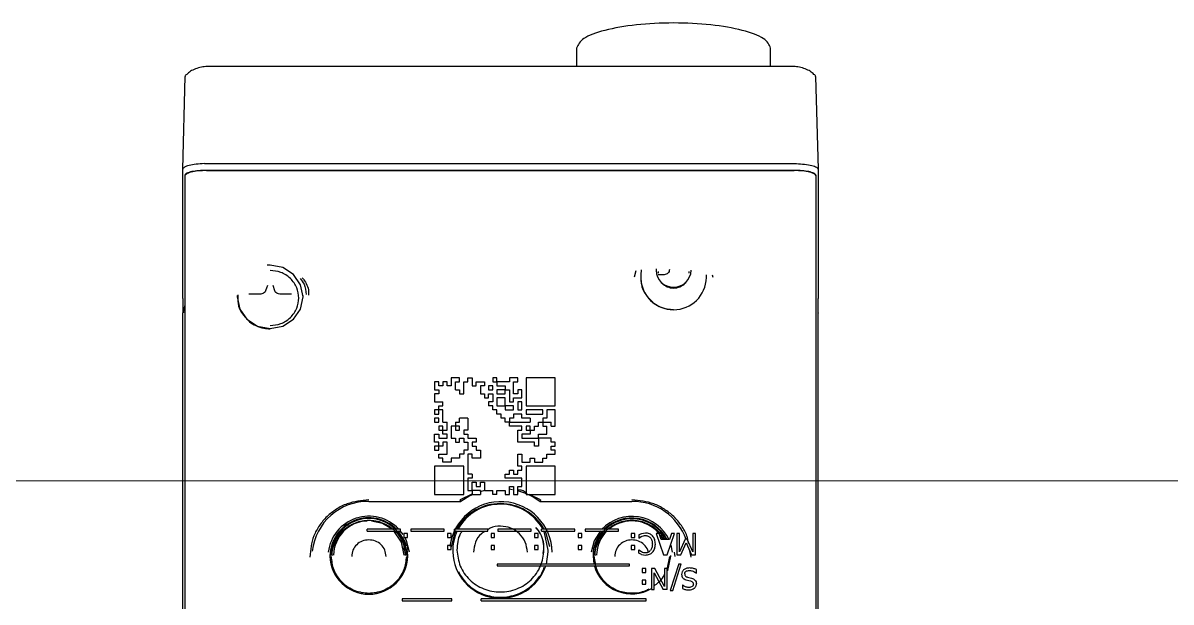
# Model space of a CAD drawing. Extents: x 500 to 100500, y -14500 to 21140.
# Drawn here: x 8554.7 to 8607.1, y -6107.9 to -6081.5 of the extents above; entities that cross this region are included whole.
import ezdxf

# ---------------------------------------------------------------- set-up
doc = ezdxf.new("R2010")
doc.units = 0
doc.linetypes.add('SLD-Solid', pattern=[0])
doc.layers.get('0').update_dxf_attribs({"linetype": 'CONTINUOUS'})
doc.layers.add('D', color=7, linetype='CONTINUOUS')
doc.layers.add('MODEL', color=7, linetype='SLD-Solid', lineweight=15)

# ---------------------------------------------------------------- blocks, each defined once
blk = doc.blocks.new('KASDADS')
at = {"layer": 'MODEL', "color": 4}
blk.add_line((-51206.165, -66054.787, 21.357), (-51364.165, -66054.787, 21.357), dxfattribs=at)
blk = doc.blocks.new('KJG24hsdg')
at = {"color": 1, "linetype": 'Continuous', "lineweight": 25}
for p, q in [((-18046.944, -19326.846), (-18046.944, -19327.682)), ((-18038.094, -19327.682), (-18038.094, -19326.846)), ((-18037.042, -19327.682), (-18063.797, -19327.682)), ((-18064.912, -19332.373), (-18064.796, -19328.145)), ((-18036.043, -19328.145), (-18035.927, -19332.373)), ((-18064.912, -19332.373), (-18064.912, -19332.371)), ((-18064.912, -19338.27), (-18064.912, -19332.373)), ((-18063.92, -19332.114), (-18063.912, -19332.114)), ((-18036.919, -19332.428), (-18063.92, -19332.428)), ((-18063.912, -19332.114), (-18036.927, -19332.114)), ((-18063.819, -19332.43), (-18037.019, -19332.43)), ((-18036.927, -19332.114), (-18036.919, -19332.114)), ((-18035.927, -19332.371), (-18035.927, -19332.373)), ((-18035.927, -19332.373), (-18035.927, -19338.27)), ((-18064.819, -19332.661), (-18064.819, -19332.689)), ((-18064.819, -19332.689), (-18064.819, -19366.062)), ((-18036.019, -19332.689), (-18036.019, -19332.661)), ((-18036.019, -19366.062), (-18036.019, -19332.689)), ((-18044.307, -19337.283), (-18044.219, -19336.982)), ((-18044.002, -19336.963), (-18044.019, -19337.181)), ((-18044.019, -19337.181), (-18044.019, -19337.31)), ((-18043.319, -19336.915), (-18043.319, -19336.974)), ((-18043.225, -19337.029), (-18043.225, -19337.103)), ((-18042.953, -19337.181), (-18043.22, -19337.185)), ((-18041.814, -19337.103), (-18041.814, -19337.029)), ((-18041.019, -19337.31), (-18041.019, -19337.181)), ((-18040.755, -19337.186), (-18040.73, -19337.29)), ((-18061.121, -19337.898), (-18061.033, -19337.652)), ((-18060.806, -19337.652), (-18060.718, -19337.898)), ((-18062.419, -19338.13), (-18062.419, -19338.19)), ((-18061.353, -19338.06), (-18061.896, -19338.069)), ((-18059.943, -19338.069), (-18060.486, -19338.06)), ((-18059.419, -19338.19), (-18059.419, -19338.13)), ((-18064.82, -19338.589), (-18064.912, -19338.912)), ((-18064.911, -19338.916), (-18064.919, -19338.937)), ((-18064.919, -19338.937), (-18064.919, -19366.373)), ((-18064.912, -19338.912), (-18064.912, -19338.916)), ((-18035.927, -19338.916), (-18035.927, -19338.912)), ((-18035.927, -19338.916), (-18035.919, -19338.937)), ((-18035.919, -19366.372), (-18035.919, -19338.937)), ((-18052.282, -19341.883), (-18052.661, -19341.883)), ((-18052.661, -19341.883), (-18052.661, -19342.249)), ((-18052.282, -19342.066), (-18052.282, -19341.883)), ((-18051.902, -19341.883), (-18051.713, -19341.883)), ((-18051.902, -19342.066), (-18051.902, -19341.883)), ((-18051.713, -19341.883), (-18051.713, -19342.249)), ((-18050.575, -19341.883), (-18050.764, -19341.883)), ((-18050.764, -19341.883), (-18050.764, -19342.066)), ((-18050.575, -19342.066), (-18050.575, -19341.883)), ((-18049.626, -19341.883), (-18050.006, -19341.883)), ((-18050.006, -19341.883), (-18050.006, -19342.066)), ((-18049.626, -19342.066), (-18049.626, -19341.883)), ((-18047.919, -19341.883), (-18049.247, -19341.883)), ((-18049.247, -19341.883), (-18049.247, -19343.165)), ((-18047.919, -19343.165), (-18047.919, -19341.883)), ((-18053.23, -19342.066), (-18053.419, -19342.066)), ((-18053.419, -19342.066), (-18053.419, -19342.432)), ((-18053.419, -19342.432), (-18053.23, -19342.432)), ((-18053.23, -19342.249), (-18053.23, -19342.066)), ((-18053.04, -19342.249), (-18053.23, -19342.249)), ((-18053.23, -19342.432), (-18053.23, -19342.616)), ((-18052.85, -19342.066), (-18053.04, -19342.066)), ((-18053.04, -19342.066), (-18053.04, -19342.249)), ((-18052.85, -19342.249), (-18052.85, -19342.066)), ((-18052.661, -19342.249), (-18052.85, -19342.249)), ((-18052.471, -19342.432), (-18052.471, -19342.066)), ((-18052.471, -19342.066), (-18052.282, -19342.066)), ((-18052.471, -19342.432), (-18052.282, -19342.432)), ((-18052.282, -19342.432), (-18052.282, -19342.616)), ((-18052.092, -19342.066), (-18051.902, -19342.066)), ((-18052.092, -19342.616), (-18052.092, -19342.066)), ((-18051.713, -19342.249), (-18051.523, -19342.249)), ((-18051.523, -19342.066), (-18051.144, -19342.066)), ((-18051.523, -19342.249), (-18051.523, -19342.066)), ((-18051.333, -19342.249), (-18051.333, -19342.616)), ((-18051.144, -19342.249), (-18051.333, -19342.249)), ((-18051.144, -19342.066), (-18051.144, -19342.249)), ((-18050.764, -19342.249), (-18050.954, -19342.249)), ((-18050.954, -19342.249), (-18050.954, -19342.432)), ((-18050.954, -19342.432), (-18050.764, -19342.432)), ((-18050.764, -19342.066), (-18050.575, -19342.066)), ((-18050.764, -19342.432), (-18050.764, -19342.249)), ((-18050.006, -19342.066), (-18050.575, -19342.066)), ((-18050.575, -19342.066), (-18050.575, -19342.249)), ((-18050.575, -19342.249), (-18050.195, -19342.249)), ((-18050.195, -19342.432), (-18050.575, -19342.432)), ((-18050.575, -19342.432), (-18050.575, -19342.616)), ((-18050.195, -19342.249), (-18050.195, -19342.432)), ((-18050.195, -19342.432), (-18050.006, -19342.432)), ((-18050.195, -19342.616), (-18050.195, -19342.432)), ((-18050.006, -19342.432), (-18050.006, -19342.982)), ((-18049.816, -19342.616), (-18049.816, -19342.066)), ((-18049.816, -19342.066), (-18049.626, -19342.066)), ((-18049.437, -19342.432), (-18049.626, -19342.432)), ((-18049.626, -19342.432), (-18049.626, -19342.616)), ((-18049.437, -19342.799), (-18049.437, -19342.432)), ((-18053.23, -19342.616), (-18053.419, -19342.616)), ((-18053.419, -19342.616), (-18053.419, -19342.982)), ((-18053.419, -19342.982), (-18053.04, -19342.982)), ((-18053.04, -19343.165), (-18053.04, -19342.982)), ((-18052.282, -19342.616), (-18052.092, -19342.616)), ((-18051.333, -19342.616), (-18051.144, -19342.616)), ((-18051.144, -19342.616), (-18051.144, -19342.799)), ((-18051.144, -19342.799), (-18050.954, -19342.799)), ((-18050.954, -19342.616), (-18050.764, -19342.616)), ((-18050.954, -19342.799), (-18050.954, -19342.616)), ((-18050.954, -19342.982), (-18050.954, -19343.165)), ((-18050.764, -19342.982), (-18050.954, -19342.982)), ((-18050.764, -19342.616), (-18050.764, -19342.982)), ((-18050.575, -19342.616), (-18050.195, -19342.616)), ((-18050.575, -19342.799), (-18050.575, -19343.165)), ((-18050.195, -19342.799), (-18050.575, -19342.799)), ((-18050.195, -19343.165), (-18050.195, -19342.799)), ((-18050.006, -19342.982), (-18049.816, -19342.982)), ((-18049.626, -19342.616), (-18049.816, -19342.616)), ((-18049.816, -19342.982), (-18049.816, -19342.799)), ((-18049.816, -19342.799), (-18049.437, -19342.799)), ((-18049.437, -19342.982), (-18049.626, -19342.982)), ((-18049.626, -19342.982), (-18049.626, -19343.348)), ((-18049.437, -19343.348), (-18049.437, -19342.982)), ((-18053.23, -19343.348), (-18053.419, -19343.348)), ((-18053.419, -19343.348), (-18053.419, -19343.532)), ((-18053.419, -19343.532), (-18053.23, -19343.532)), ((-18053.23, -19343.165), (-18053.04, -19343.165)), ((-18053.23, -19343.348), (-18053.23, -19343.165)), ((-18053.04, -19343.348), (-18053.23, -19343.348)), ((-18053.23, -19343.532), (-18053.23, -19343.348)), ((-18053.04, -19343.898), (-18053.04, -19343.348)), ((-18050.764, -19343.165), (-18050.954, -19343.165)), ((-18050.764, -19343.348), (-18050.764, -19343.165)), ((-18050.575, -19343.348), (-18050.764, -19343.348)), ((-18050.575, -19343.165), (-18050.195, -19343.165)), ((-18050.575, -19343.532), (-18050.575, -19343.348)), ((-18050.385, -19343.532), (-18050.575, -19343.532)), ((-18050.385, -19343.715), (-18050.385, -19343.532)), ((-18049.816, -19343.165), (-18050.195, -19343.165)), ((-18050.195, -19343.165), (-18050.195, -19343.348)), ((-18050.195, -19343.348), (-18049.816, -19343.348)), ((-18049.816, -19343.348), (-18049.816, -19343.165)), ((-18049.437, -19343.532), (-18049.816, -19343.532)), ((-18049.816, -19343.532), (-18049.816, -19343.715)), ((-18049.626, -19343.348), (-18049.437, -19343.348)), ((-18049.437, -19343.715), (-18049.437, -19343.532)), ((-18049.247, -19343.165), (-18047.919, -19343.165)), ((-18048.488, -19343.348), (-18049.247, -19343.348)), ((-18049.247, -19343.348), (-18049.247, -19343.532)), ((-18049.247, -19343.532), (-18048.488, -19343.532)), ((-18048.488, -19343.532), (-18048.488, -19343.348)), ((-18047.919, -19343.348), (-18048.299, -19343.348)), ((-18048.299, -19343.348), (-18048.299, -19343.715)), ((-18047.919, -19344.081), (-18047.919, -19343.348)), ((-18053.23, -19343.715), (-18053.419, -19343.715)), ((-18053.419, -19343.715), (-18053.419, -19343.898)), ((-18053.419, -19343.898), (-18053.23, -19343.898)), ((-18053.23, -19343.898), (-18053.23, -19343.715)), ((-18053.04, -19344.081), (-18053.23, -19344.081)), ((-18053.23, -19344.081), (-18053.23, -19344.264)), ((-18053.04, -19343.898), (-18052.85, -19343.898)), ((-18053.04, -19344.264), (-18053.04, -19344.081)), ((-18052.85, -19344.264), (-18052.85, -19343.898)), ((-18052.661, -19344.081), (-18052.661, -19344.631)), ((-18052.471, -19344.081), (-18052.661, -19344.081)), ((-18052.471, -19343.898), (-18052.471, -19344.081)), ((-18052.471, -19343.898), (-18052.282, -19343.898)), ((-18052.282, -19344.081), (-18052.471, -19344.081)), ((-18052.471, -19344.081), (-18052.471, -19344.264)), ((-18052.282, -19343.898), (-18052.282, -19343.715)), ((-18051.902, -19343.715), (-18052.282, -19343.715)), ((-18052.282, -19344.264), (-18052.282, -19344.081)), ((-18051.902, -19343.715), (-18051.902, -19344.264)), ((-18050.195, -19343.715), (-18050.385, -19343.715)), ((-18050.195, -19343.898), (-18050.195, -19343.715)), ((-18050.006, -19343.898), (-18050.195, -19343.898)), ((-18049.816, -19343.715), (-18050.006, -19343.715)), ((-18050.006, -19343.715), (-18050.006, -19343.898)), ((-18050.006, -19344.081), (-18050.006, -19343.898)), ((-18050.006, -19343.898), (-18049.057, -19343.898)), ((-18049.437, -19344.081), (-18050.006, -19344.081)), ((-18049.057, -19343.715), (-18049.437, -19343.715)), ((-18049.437, -19344.264), (-18049.437, -19344.081)), ((-18049.057, -19344.081), (-18049.247, -19344.081)), ((-18049.247, -19344.081), (-18049.247, -19344.264)), ((-18049.057, -19343.715), (-18049.057, -19343.898)), ((-18049.057, -19344.264), (-18049.057, -19344.081)), ((-18048.868, -19344.081), (-18048.678, -19344.081)), ((-18048.868, -19344.264), (-18048.868, -19344.081)), ((-18048.678, -19343.898), (-18048.488, -19343.898)), ((-18048.678, -19344.081), (-18048.678, -19343.898)), ((-18048.299, -19343.715), (-18048.488, -19343.715)), ((-18048.488, -19343.715), (-18048.488, -19343.898)), ((-18048.488, -19343.898), (-18048.488, -19344.081)), ((-18048.488, -19343.898), (-18048.109, -19343.898)), ((-18048.488, -19344.081), (-18048.299, -19344.081)), ((-18048.299, -19344.448), (-18048.299, -19344.081)), ((-18048.109, -19344.081), (-18048.109, -19343.898)), ((-18048.109, -19344.081), (-18047.919, -19344.081)), ((-18053.419, -19344.448), (-18053.23, -19344.448)), ((-18053.419, -19344.814), (-18053.419, -19344.448)), ((-18053.23, -19344.264), (-18053.04, -19344.264)), ((-18053.23, -19344.448), (-18053.23, -19344.631)), ((-18053.04, -19344.264), (-18052.85, -19344.264)), ((-18053.04, -19344.448), (-18053.04, -19344.264)), ((-18052.85, -19344.448), (-18053.04, -19344.448)), ((-18052.85, -19344.631), (-18052.85, -19344.448)), ((-18052.471, -19344.264), (-18052.282, -19344.264)), ((-18051.902, -19344.264), (-18052.092, -19344.264)), ((-18052.092, -19344.264), (-18052.092, -19344.448)), ((-18052.092, -19344.448), (-18051.902, -19344.448)), ((-18051.902, -19344.448), (-18051.902, -19344.631)), ((-18049.626, -19344.814), (-18049.626, -19344.264)), ((-18049.626, -19344.264), (-18049.437, -19344.264)), ((-18049.057, -19344.448), (-18049.437, -19344.448)), ((-18049.437, -19344.448), (-18049.437, -19344.631)), ((-18049.247, -19344.264), (-18049.057, -19344.264)), ((-18049.057, -19344.264), (-18048.868, -19344.264)), ((-18049.057, -19344.264), (-18049.057, -19344.448)), ((-18048.678, -19344.631), (-18048.678, -19344.448)), ((-18048.678, -19344.448), (-18048.299, -19344.448)), ((-18053.23, -19344.814), (-18053.419, -19344.814)), ((-18053.23, -19344.997), (-18053.419, -19344.997)), ((-18053.419, -19344.997), (-18053.419, -19345.18)), ((-18053.23, -19344.631), (-18052.85, -19344.631)), ((-18053.23, -19344.997), (-18053.23, -19344.814)), ((-18053.23, -19345.18), (-18053.23, -19344.997)), ((-18053.04, -19344.997), (-18053.23, -19344.997)), ((-18053.04, -19344.814), (-18053.04, -19344.997)), ((-18052.85, -19344.814), (-18053.04, -19344.814)), ((-18052.85, -19345.364), (-18052.85, -19344.814)), ((-18052.661, -19344.631), (-18052.471, -19344.631)), ((-18052.471, -19344.631), (-18052.471, -19344.814)), ((-18052.471, -19344.814), (-18052.282, -19344.814)), ((-18052.282, -19344.631), (-18052.092, -19344.631)), ((-18052.282, -19344.814), (-18052.282, -19344.631)), ((-18052.092, -19344.631), (-18052.092, -19344.814)), ((-18052.092, -19344.814), (-18051.902, -19344.814)), ((-18051.902, -19344.631), (-18051.523, -19344.631)), ((-18051.902, -19344.814), (-18051.902, -19345.18)), ((-18051.523, -19344.814), (-18051.713, -19344.814)), ((-18051.713, -19344.814), (-18051.713, -19344.997)), ((-18051.713, -19344.997), (-18051.523, -19344.997)), ((-18051.523, -19344.631), (-18051.523, -19344.814)), ((-18051.523, -19344.997), (-18051.523, -19345.18)), ((-18048.868, -19344.814), (-18049.626, -19344.814)), ((-18049.437, -19344.631), (-18048.678, -19344.631)), ((-18048.868, -19344.997), (-18048.868, -19344.814)), ((-18048.678, -19344.997), (-18048.868, -19344.997)), ((-18048.109, -19344.631), (-18048.678, -19344.631)), ((-18048.678, -19344.631), (-18048.678, -19344.997)), ((-18048.109, -19344.814), (-18048.109, -19344.631)), ((-18047.919, -19344.814), (-18048.109, -19344.814)), ((-18048.109, -19345.18), (-18048.109, -19344.997)), ((-18048.109, -19344.997), (-18047.919, -19344.997)), ((-18047.919, -19344.997), (-18047.919, -19344.814)), ((-18053.419, -19345.18), (-18053.23, -19345.18)), ((-18053.23, -19345.364), (-18052.85, -19345.364)), ((-18053.23, -19345.547), (-18053.23, -19345.364)), ((-18053.04, -19345.547), (-18053.23, -19345.547)), ((-18053.04, -19345.73), (-18053.04, -19345.547)), ((-18052.661, -19345.547), (-18052.661, -19345.73)), ((-18052.282, -19345.547), (-18052.661, -19345.547)), ((-18052.282, -19345.364), (-18052.282, -19345.547)), ((-18052.092, -19345.364), (-18052.282, -19345.364)), ((-18051.902, -19345.18), (-18052.092, -19345.18)), ((-18052.092, -19345.18), (-18052.092, -19345.364)), ((-18051.713, -19345.364), (-18051.902, -19345.364)), ((-18051.902, -19345.364), (-18051.902, -19346.28)), ((-18051.713, -19345.547), (-18051.713, -19345.364)), ((-18051.333, -19345.547), (-18051.713, -19345.547)), ((-18051.523, -19345.18), (-18051.333, -19345.18)), ((-18051.333, -19345.18), (-18051.333, -19345.547)), ((-18049.626, -19345.364), (-18049.437, -19345.364)), ((-18049.626, -19345.913), (-18049.626, -19345.364)), ((-18049.437, -19345.364), (-18049.437, -19345.73)), ((-18049.057, -19345.73), (-18049.057, -19345.547)), ((-18049.057, -19345.547), (-18048.868, -19345.547)), ((-18048.868, -19345.547), (-18048.868, -19345.73)), ((-18048.488, -19345.73), (-18048.488, -19345.547)), ((-18048.488, -19345.547), (-18048.299, -19345.547)), ((-18048.299, -19345.547), (-18048.299, -19345.364)), ((-18048.299, -19345.364), (-18047.919, -19345.364)), ((-18047.919, -19345.18), (-18048.109, -19345.18)), ((-18047.919, -19345.364), (-18047.919, -19345.18)), ((-18052.092, -19345.913), (-18053.419, -19345.913)), ((-18053.419, -19345.913), (-18053.419, -19347.195)), ((-18052.661, -19345.73), (-18053.04, -19345.73)), ((-18052.092, -19347.195), (-18052.092, -19345.913)), ((-18050.006, -19346.28), (-18050.006, -19346.096)), ((-18050.006, -19346.096), (-18049.816, -19346.096)), ((-18049.816, -19346.096), (-18049.816, -19346.28)), ((-18049.437, -19345.913), (-18049.626, -19345.913)), ((-18049.626, -19346.28), (-18049.626, -19346.096)), ((-18049.626, -19346.096), (-18049.437, -19346.096)), ((-18049.437, -19345.73), (-18049.057, -19345.73)), ((-18049.437, -19346.096), (-18049.437, -19345.913)), ((-18047.919, -19345.913), (-18049.247, -19345.913)), ((-18049.247, -19345.913), (-18049.247, -19347.195)), ((-18048.868, -19345.73), (-18048.488, -19345.73)), ((-18047.919, -19347.195), (-18047.919, -19345.913)), ((-18051.713, -19346.279), (-18051.902, -19346.279)), ((-18051.713, -19346.463), (-18051.902, -19346.463)), ((-18051.902, -19346.463), (-18051.902, -19347.012)), ((-18051.713, -19346.28), (-18051.713, -19346.463)), ((-18051.713, -19347.012), (-18051.713, -19346.646)), ((-18051.713, -19346.646), (-18051.523, -19346.646)), ((-18051.523, -19346.646), (-18051.523, -19346.829)), ((-18051.333, -19346.646), (-18051.144, -19346.646)), ((-18051.333, -19346.829), (-18051.333, -19346.646)), ((-18051.144, -19346.646), (-18051.144, -19347.012)), ((-18050.195, -19346.463), (-18050.195, -19346.28)), ((-18050.195, -19346.28), (-18050.006, -19346.28)), ((-18049.437, -19346.463), (-18050.195, -19346.463)), ((-18049.816, -19346.28), (-18049.626, -19346.28)), ((-18049.437, -19346.829), (-18049.437, -19346.463)), ((-18053.419, -19347.195), (-18052.092, -19347.195)), ((-18051.718, -19347.179), (-18052.252, -19347.446)), ((-18051.902, -19347.012), (-18051.713, -19347.012)), ((-18051.333, -19347.012), (-18051.713, -19347.012)), ((-18051.713, -19347.012), (-18051.713, -19347.195)), ((-18051.713, -19347.195), (-18051.333, -19347.195)), ((-18051.523, -19346.829), (-18051.333, -19346.829)), ((-18051.123, -19347.019), (-18051.353, -19347.082)), ((-18051.333, -19347.012), (-18051.333, -19347.195)), ((-18051.144, -19347.012), (-18050.764, -19347.012)), ((-18050.764, -19347.195), (-18050.764, -19347.012)), ((-18050.575, -19347.195), (-18050.764, -19347.195)), ((-18050.575, -19347.195), (-18050.575, -19347.012)), ((-18050.575, -19347.012), (-18050.195, -19347.012)), ((-18050.195, -19347.012), (-18050.195, -19347.195)), ((-18050.195, -19347.195), (-18050.006, -19347.195)), ((-18050.006, -19347.195), (-18050.006, -19346.829)), ((-18050.006, -19346.829), (-18049.816, -19346.829)), ((-18049.816, -19346.829), (-18049.816, -19347.195)), ((-18049.816, -19347.195), (-18049.626, -19347.195)), ((-18049.626, -19347.195), (-18049.626, -19346.829)), ((-18049.626, -19346.829), (-18049.437, -19346.829)), ((-18049.247, -19347.195), (-18047.919, -19347.195)), ((-18048.587, -19347.446), (-18049.088, -19347.195)), ((-18056.419, -19347.52), (-18052.217, -19347.52)), ((-18052.219, -19347.518), (-18052.219, -19347.517)), ((-18048.622, -19347.52), (-18044.419, -19347.52)), ((-18048.62, -19347.517), (-18048.62, -19347.518)), ((-18056.492, -19348.868), (-18056.492, -19348.785)), ((-18054.971, -19348.785), (-18056.492, -19348.785)), ((-18054.971, -19348.868), (-18054.971, -19348.785)), ((-18054.505, -19348.785), (-18054.505, -19348.868)), ((-18052.983, -19348.785), (-18054.505, -19348.785)), ((-18052.983, -19348.868), (-18052.983, -19348.785)), ((-18052.518, -19348.868), (-18052.518, -19348.785)), ((-18050.996, -19348.785), (-18052.518, -19348.785)), ((-18050.996, -19348.868), (-18050.996, -19348.785)), ((-18050.531, -19348.785), (-18050.531, -19348.868)), ((-18049.009, -19348.785), (-18050.531, -19348.785)), ((-18049.009, -19348.868), (-18049.009, -19348.785)), ((-18048.544, -19348.868), (-18048.544, -19348.785)), ((-18047.022, -19348.785), (-18048.544, -19348.785)), ((-18047.022, -19348.868), (-18047.022, -19348.785)), ((-18046.557, -19348.785), (-18046.557, -19348.868)), ((-18045.035, -19348.785), (-18046.557, -19348.785)), ((-18045.035, -19348.868), (-18045.035, -19348.785)), ((-18056.492, -19348.868), (-18054.971, -19348.868)), ((-18054.856, -19349.026), (-18054.989, -19348.852)), ((-18054.658, -19348.979), (-18054.818, -19348.979)), ((-18054.818, -19348.979), (-18054.818, -19349.163)), ((-18054.818, -19349.163), (-18054.658, -19349.163)), ((-18054.658, -19349.163), (-18054.658, -19348.979)), ((-18054.505, -19348.868), (-18052.983, -19348.868)), ((-18052.671, -19348.979), (-18052.831, -19348.979)), ((-18052.831, -19348.979), (-18052.831, -19349.163)), ((-18052.831, -19349.163), (-18052.671, -19349.163)), ((-18052.671, -19349.163), (-18052.671, -19348.979)), ((-18052.518, -19348.868), (-18050.996, -19348.868)), ((-18050.684, -19348.979), (-18050.844, -19348.979)), ((-18050.844, -19348.979), (-18050.844, -19349.163)), ((-18050.844, -19349.163), (-18050.684, -19349.163)), ((-18050.684, -19349.163), (-18050.684, -19348.979)), ((-18050.531, -19348.868), (-18049.009, -19348.868)), ((-18048.697, -19348.979), (-18048.857, -19348.979)), ((-18048.857, -19348.979), (-18048.857, -19349.163)), ((-18048.857, -19349.163), (-18048.697, -19349.163)), ((-18048.697, -19349.163), (-18048.697, -19348.979)), ((-18048.544, -19348.868), (-18047.022, -19348.868)), ((-18046.71, -19348.979), (-18046.87, -19348.979)), ((-18046.87, -19348.979), (-18046.87, -19349.163)), ((-18046.87, -19349.163), (-18046.71, -19349.163)), ((-18046.71, -19349.163), (-18046.71, -19348.979)), ((-18046.557, -19348.868), (-18045.035, -19348.868)), ((-18044.293, -19348.979), (-18044.453, -19348.979)), ((-18044.453, -19348.979), (-18044.453, -19349.163)), ((-18044.453, -19349.163), (-18044.293, -19349.163)), ((-18044.293, -19349.163), (-18044.293, -19348.979)), ((-18043.975, -19348.99), (-18044.107, -19349.044)), ((-18044.107, -19349.044), (-18044.107, -19349.198)), ((-18044.107, -19349.198), (-18044.098, -19349.198)), ((-18044.098, -19349.198), (-18043.992, -19349.12)), ((-18043.796, -19348.961), (-18043.975, -19348.99)), ((-18043.171, -19348.979), (-18043.311, -19348.979)), ((-18043.311, -19348.979), (-18042.974, -19349.945)), ((-18043.08, -19349.249), (-18043.171, -19348.979)), ((-18042.996, -19349.238), (-18043.113, -19349.055)), ((-18042.698, -19349.249), (-18043.08, -19349.249)), ((-18042.81, -19349.945), (-18042.473, -19348.979)), ((-18042.607, -19348.979), (-18042.698, -19349.249)), ((-18042.473, -19348.979), (-18042.607, -19348.979)), ((-18042.245, -19348.979), (-18042.378, -19348.979)), ((-18042.378, -19348.979), (-18042.378, -19349.945)), ((-18042.245, -19349.811), (-18042.245, -19348.979)), ((-18041.984, -19349.245), (-18042.245, -19349.811)), ((-18041.903, -19349.245), (-18041.984, -19349.245)), ((-18041.645, -19349.811), (-18041.903, -19349.245)), ((-18041.645, -19348.979), (-18041.645, -19349.811)), ((-18041.521, -19348.979), (-18041.645, -19348.979)), ((-18041.521, -19349.945), (-18041.521, -19348.979)), ((-18059.004, -19349.781), (-18059.004, -19349.781)), ((-18054.658, -19349.519), (-18054.818, -19349.519)), ((-18054.818, -19349.519), (-18054.818, -19349.703)), ((-18054.818, -19349.703), (-18054.658, -19349.703)), ((-18054.644, -19349.99), (-18054.67, -19349.697)), ((-18054.658, -19349.703), (-18054.658, -19349.519)), ((-18052.671, -19349.519), (-18052.831, -19349.519)), ((-18052.831, -19349.519), (-18052.831, -19349.703)), ((-18052.831, -19349.703), (-18052.671, -19349.703)), ((-18052.671, -19349.703), (-18052.671, -19349.519)), ((-18052.399, -19349.719), (-18052.399, -19349.744)), ((-18050.684, -19349.519), (-18050.844, -19349.519)), ((-18050.844, -19349.519), (-18050.844, -19349.703)), ((-18050.844, -19349.703), (-18050.684, -19349.703)), ((-18050.684, -19349.703), (-18050.684, -19349.519)), ((-18048.697, -19349.519), (-18048.857, -19349.519)), ((-18048.857, -19349.519), (-18048.857, -19349.703)), ((-18048.857, -19349.703), (-18048.697, -19349.703)), ((-18048.697, -19349.703), (-18048.697, -19349.519)), ((-18048.439, -19349.744), (-18048.439, -19349.719)), ((-18048.322, -19350.377), (-18048.244, -19349.82)), ((-18048.244, -19349.82), (-18048.244, -19349.747)), ((-18046.71, -19349.519), (-18046.87, -19349.519)), ((-18046.87, -19349.519), (-18046.87, -19349.703)), ((-18046.87, -19349.703), (-18046.71, -19349.703)), ((-18046.71, -19349.703), (-18046.71, -19349.519)), ((-18044.293, -19349.519), (-18044.453, -19349.519)), ((-18044.453, -19349.519), (-18044.453, -19349.703)), ((-18044.453, -19349.703), (-18044.293, -19349.703)), ((-18044.293, -19349.703), (-18044.293, -19349.519)), ((-18044.107, -19349.725), (-18044.097, -19349.725)), ((-18044.107, -19349.88), (-18044.107, -19349.725)), ((-18044.097, -19349.725), (-18043.984, -19349.806)), ((-18042.568, -19349.825), (-18042.63, -19349.509)), ((-18042.496, -19349.835), (-18042.459, -19350.026)), ((-18042.193, -19349.945), (-18041.952, -19349.407)), ((-18041.952, -19349.407), (-18041.702, -19349.945)), ((-18041.722, -19350.052), (-18041.777, -19349.773)), ((-18058.194, -19349.99), (-18058.194, -19350.013)), ((-18058.029, -19349.914), (-18058.029, -19349.964)), ((-18054.644, -19350.013), (-18054.644, -19349.99)), ((-18046.194, -19349.99), (-18046.194, -19350.013)), ((-18046.194, -19350.013), (-18046.153, -19350.383)), ((-18046.029, -19349.914), (-18046.029, -19349.964)), ((-18043.975, -19349.937), (-18044.107, -19349.88)), ((-18043.975, -19349.937), (-18043.799, -19349.962)), ((-18042.974, -19349.945), (-18042.81, -19349.945)), ((-18042.812, -19350.624), (-18042.694, -19350.026)), ((-18042.283, -19350.359), (-18042.674, -19351.578)), ((-18042.644, -19350.013), (-18042.644, -19349.99)), ((-18042.559, -19351.578), (-18042.169, -19350.359)), ((-18042.378, -19349.945), (-18042.193, -19349.945)), ((-18042.283, -19350.359), (-18042.169, -19350.359)), ((-18041.702, -19349.945), (-18041.521, -19349.945)), ((-18050.559, -19350.375), (-18050.559, -19350.459)), ((-18044.535, -19350.375), (-18050.559, -19350.375)), ((-18050.559, -19350.459), (-18044.535, -19350.459)), ((-18044.535, -19350.459), (-18044.535, -19350.375)), ((-18043.792, -19350.569), (-18043.953, -19350.569)), ((-18043.953, -19350.569), (-18043.953, -19350.754)), ((-18043.953, -19350.754), (-18043.792, -19350.754)), ((-18043.792, -19350.754), (-18043.792, -19350.569)), ((-18043.379, -19350.569), (-18043.528, -19350.569)), ((-18043.528, -19350.569), (-18043.528, -19351.535)), ((-18043.404, -19351.535), (-18043.404, -19350.77)), ((-18043.404, -19350.77), (-18043.001, -19351.535)), ((-18042.936, -19351.402), (-18043.379, -19350.569)), ((-18042.812, -19350.569), (-18042.936, -19350.569)), ((-18042.936, -19350.569), (-18042.936, -19351.402)), ((-18042.812, -19351.535), (-18042.812, -19350.569)), ((-18041.481, -19350.788), (-18041.471, -19350.788)), ((-18041.471, -19350.788), (-18041.471, -19350.627)), ((-18043.792, -19351.109), (-18043.953, -19351.109)), ((-18043.953, -19351.109), (-18043.953, -19351.294)), ((-18043.953, -19351.294), (-18043.792, -19351.294)), ((-18043.792, -19351.294), (-18043.792, -19351.109)), ((-18042.103, -19351.336), (-18042.112, -19351.336)), ((-18042.112, -19351.336), (-18042.112, -19351.49)), ((-18041.953, -19351.088), (-18041.748, -19351.139)), ((-18041.889, -19350.972), (-18041.709, -19351.016)), ((-18043.528, -19351.535), (-18043.404, -19351.535)), ((-18042.812, -19351.535), (-18043.001, -19351.535)), ((-18042.674, -19351.578), (-18042.559, -19351.578)), ((-18054.905, -19351.965), (-18054.905, -19352.049)), ((-18052.633, -19351.965), (-18054.905, -19351.965)), ((-18054.905, -19352.049), (-18052.633, -19352.049)), ((-18052.633, -19352.049), (-18052.633, -19351.965)), ((-18051.295, -19352.049), (-18051.295, -19351.965)), ((-18043.77, -19351.965), (-18051.295, -19351.965)), ((-18051.295, -19352.049), (-18043.77, -19352.049)), ((-18043.77, -19352.049), (-18043.77, -19351.965))]:
    blk.add_line(p, q, dxfattribs=at)
at = {"color": 1, "linetype": 'Continuous', "lineweight": 25, "flags": 128}
for points in [[(-18062.419, -19338.19), (-18062.305, -19338.744), (-18061.98, -19339.214), (-18061.493, -19339.528), (-18060.919, -19339.639), (-18060.345, -19339.528), (-18059.859, -19339.214), (-18059.534, -19338.744), (-18059.419, -19338.19), (-18059.534, -19337.635), (-18059.859, -19337.165), (-18060.345, -19336.851), (-18060.919, -19336.741), (-18061.063, -19336.748)], [(-18051.689, -19347.211), (-18051.811, -19347.269), (-18052.219, -19347.518)], [(-18049.87, -19346.987), (-18049.939, -19346.976), (-18050.026, -19346.963)], [(-18055.389, -19348.769), (-18055.803, -19348.527), (-18056.301, -19348.413)], [(-18054.809, -19349.964), (-18054.932, -19349.369), (-18055.28, -19348.865)], [(-18054.715, -19349.512), (-18054.78, -19349.334), (-18055.088, -19348.855)], [(-18054.568, -19349.825), (-18054.7, -19349.313), (-18054.781, -19349.15)], [(-18052.452, -19348.851), (-18052.508, -19348.972), (-18052.669, -19349.594)], [(-18048.244, -19349.745), (-18048.41, -19348.943), (-18048.447, -19348.861)], [(-18048.17, -19349.594), (-18048.331, -19348.972), (-18048.383, -19348.858)], [(-18045.857, -19348.86), (-18046.138, -19349.313), (-18046.271, -19349.825)], [(-18042.785, -19350.681), (-18042.78, -19350.669), (-18042.644, -19350.013)]]:
    blk.add_lwpolyline(points, dxfattribs=at)
at = {"color": 1, "linetype": 'Continuous', "lineweight": 25}
for centre, radius, start, end in [((-18042.519, -19336.955), 0.8, 181.3333, 358.6667), ((-18042.519, -19337.275), 1.5, 181.3333, 358.6667), ((-18042.519, -19337.067), 0.719, 222.4578, 317.5422), ((-18050.405, -19349.986), 3.046, 54.133, 75.0831), ((-18056.46, -19350.079), 2.562, 89.0928, 173.2942), ((-18050.403, -19349.872), 2.344, 0.9475, 172.3164), ((-18050.419, -19349.908), 2.292, 29.8462, 150.0382), ((-18050.436, -19349.829), 2.183, 89.566, 150.8897), ((-18050.403, -19349.828), 2.183, 28.6468, 90.4385), ((-18044.386, -19350.096), 2.579, 19.1818, 90.7497), ((-18056.416, -19350.063), 1.871, 43.5094, 172.6973), ((-18056.415, -19350.044), 1.78, 45.197, 178.2857), ((-18044.422, -19350.086), 1.888, 25.5564, 136.33), ((-18044.422, -19350.076), 1.804, 27.5884, 133.7357), ((-18056.419, -19350.02), 1.726, 1.4395, 178.5605), ((-18056.449, -19349.991), 1.581, 91.6605, 179.0204), ((-18044.42, -19350.051), 1.645, 41.3606, 128.3537), ((-18050.553, -19349.748), 2.041, 154.1075, 181.8509), ((-18044.518, -19349.992), 1.676, 137.7318, 179.9533), ((-18044.492, -19349.972), 1.537, 133.4972, 179.6947), ((-18050.412, -19349.749), 2.183, 181.8565, 341.0134), ((-18056.419, -19349.972), 1.775, 181.3333, 358.6667), ((-18044.42, -19349.946), 1.789, 196.9702, 300.1689)]:
    blk.add_arc(centre, radius, start, end, dxfattribs=at)
for points in [[(-18038.094, -19326.846), (-18038.161, -19326.697), (-18038.294, -19326.397), (-18039.317, -19326.016), (-18040.78, -19325.761), (-18042.519, -19325.671), (-18044.259, -19325.761), (-18045.722, -19326.016), (-18046.745, -19326.397), (-18046.878, -19326.697), (-18046.944, -19326.846)], [(-18063.92, -19332.428), (-18064.038, -19332.431), (-18064.274, -19332.438), (-18064.571, -19332.492), (-18064.779, -19332.569), (-18064.806, -19332.63), (-18064.819, -19332.661)], [(-18063.819, -19332.43), (-18063.95, -19332.434), (-18064.213, -19332.441), (-18064.543, -19332.501), (-18064.774, -19332.587), (-18064.804, -19332.655), (-18064.819, -19332.689)], [(-18036.019, -19332.689), (-18036.034, -19332.655), (-18036.065, -19332.587), (-18036.296, -19332.501), (-18036.626, -19332.441), (-18036.888, -19332.434), (-18037.019, -19332.43)], [(-18036.019, -19332.661), (-18036.033, -19332.63), (-18036.06, -19332.569), (-18036.268, -19332.492), (-18036.565, -19332.438), (-18036.801, -19332.431), (-18036.919, -19332.428)], [(-18042.707, -19336.943), (-18042.711, -19336.974), (-18042.72, -19337.036), (-18042.777, -19337.114), (-18042.857, -19337.169), (-18042.921, -19337.177), (-18042.953, -19337.181)], [(-18061.107, -19337.823), (-18061.111, -19337.854), (-18061.12, -19337.916), (-18061.177, -19337.993), (-18061.257, -19338.048), (-18061.321, -19338.056), (-18061.353, -19338.06)], [(-18060.486, -19338.06), (-18060.518, -19338.056), (-18060.582, -19338.048), (-18060.662, -19337.993), (-18060.719, -19337.916), (-18060.727, -19337.854), (-18060.732, -19337.823)], [(-18056.419, -19349.269), (-18056.522, -19349.281), (-18056.727, -19349.303), (-18056.986, -19349.478), (-18057.168, -19349.728), (-18057.191, -19349.927), (-18057.203, -19350.026)], [(-18055.636, -19350.026), (-18055.648, -19349.927), (-18055.671, -19349.728), (-18055.852, -19349.478), (-18056.111, -19349.303), (-18056.317, -19349.281), (-18056.419, -19349.269)], [(-18044.419, -19349.269), (-18044.522, -19349.281), (-18044.727, -19349.303), (-18044.986, -19349.478), (-18045.168, -19349.728), (-18045.191, -19349.927), (-18045.203, -19350.026)]]:
    blk.add_open_spline(points, degree=3, dxfattribs=at)
for points, knots in [([(-18063.797, -19327.68), (-18063.884, -19327.69), (-18064.065, -19327.711), (-18064.336, -19327.791), (-18064.575, -19327.902), (-18064.669, -19327.996), (-18064.717, -19328.043)], [0, 0, 0, 0, 0.233567, 0.480795, 0.737164, 1, 1, 1, 1]), ([(-18036.122, -19328.043), (-18036.169, -19327.996), (-18036.264, -19327.902), (-18036.503, -19327.791), (-18036.774, -19327.711), (-18036.955, -19327.69), (-18037.042, -19327.68)], [0, 0, 0, 0, 0.262829, 0.519195, 0.766425, 1, 1, 1, 1]), ([(-18064.718, -19328.043), (-18064.718, -19328.043), (-18064.792, -19328.071), (-18064.794, -19328.108), (-18064.796, -19328.145)], [0, 0, 0, 0, 0.011044, 1, 1, 1, 1]), ([(-18036.043, -19328.145), (-18036.045, -19328.108), (-18036.047, -19328.071), (-18036.12, -19328.043), (-18036.121, -19328.043)], [0, 0, 0, 0, 0.988954, 1, 1, 1, 1]), ([(-18063.92, -19332.114), (-18064.05, -19332.121), (-18064.309, -19332.134), (-18064.635, -19332.195), (-18064.865, -19332.278), (-18064.896, -19332.34), (-18064.912, -19332.371)], [0, 0, 0, 0, 0.250205, 0.500006, 0.749804, 1, 1, 1, 1]), ([(-18036.919, -19332.114), (-18036.789, -19332.121), (-18036.53, -19332.134), (-18036.204, -19332.195), (-18035.974, -19332.278), (-18035.943, -19332.34), (-18035.927, -19332.371)], [0, 0, 0, 0, 0.250079, 0.5, 0.749921, 1, 1, 1, 1]), ([(-18060.919, -19339.497), (-18060.756, -19339.48), (-18060.503, -19339.454), (-18060.2, -19339.298), (-18059.994, -19339.136), (-18059.825, -19338.936), (-18059.668, -19338.643), (-18059.588, -19338.242), (-18059.668, -19337.84), (-18059.825, -19337.547), (-18059.994, -19337.347), (-18060.201, -19337.185), (-18060.504, -19337.029), (-18060.756, -19337.003), (-18060.919, -19336.986)], [0, 0, 0, 0, 0.119721, 0.184927, 0.25, 0.315205, 0.380279, 0.5, 0.619721, 0.684927, 0.75, 0.815205, 0.880279, 1, 1, 1, 1]), ([(-18059.552, -19337.355), (-18059.486, -19337.437), (-18059.318, -19337.646), (-18059.295, -19337.913), (-18059.281, -19338.076)], [0, 0, 0, 0, 0.390754, 1, 1, 1, 1]), ([(-18059.46, -19337.321), (-18059.424, -19337.364), (-18059.256, -19337.557), (-18059.156, -19337.849), (-18059.168, -19338.076), (-18059.17, -19338.106)], [0, 0, 0, 0, 0.195256, 0.893108, 1, 1, 1, 1]), ([(-18043.992, -19337.439), (-18043.993, -19337.496), (-18043.995, -19337.725), (-18043.831, -19338.076), (-18043.61, -19338.293), (-18043.512, -19338.389)], [0, 0, 0, 0, 0.157265, 0.627724, 1, 1, 1, 1]), ([(-18064.912, -19338.27), (-18064.912, -19338.342), (-18064.912, -19338.491), (-18064.912, -19338.769), (-18064.912, -19338.912)], [0, 0, 0, 0, 0.488198, 1, 1, 1, 1]), ([(-18062.399, -19338.093), (-18062.404, -19338.226), (-18062.414, -19338.531), (-18062.234, -19338.955), (-18062.011, -19339.172), (-18061.912, -19339.268)], [0, 0, 0, 0, 0.301427, 0.691408, 1, 1, 1, 1]), ([(-18035.927, -19338.912), (-18035.927, -19338.693), (-18035.927, -19338.425), (-18035.927, -19338.294), (-18035.927, -19338.27)], [0, 0, 0, 0, 0.815362, 1, 1, 1, 1]), ([(-18043.512, -19338.389), (-18043.496, -19338.407), (-18043.405, -19338.511), (-18043.161, -19338.634), (-18042.841, -19338.749), (-18042.617, -19338.761), (-18042.519, -19338.766)], [0, 0, 0, 0, 0.067698, 0.385335, 0.733966, 1, 1, 1, 1]), ([(-18064.911, -19338.916), (-18064.899, -19338.903), (-18064.882, -19338.885), (-18064.834, -19338.872), (-18064.819, -19338.868)], [0, 0, 0, 0, 0.6971, 1, 1, 1, 1]), ([(-18061.912, -19339.268), (-18061.896, -19339.286), (-18061.805, -19339.391), (-18061.561, -19339.514), (-18061.241, -19339.629), (-18061.017, -19339.641), (-18060.919, -19339.646)], [0, 0, 0, 0, 0.067698, 0.385335, 0.733966, 1, 1, 1, 1]), ([(-18049.247, -19347.116), (-18049.307, -19347.08), (-18049.423, -19347.009), (-18049.56, -19346.998), (-18049.626, -19346.992)], [0, 0, 0, 0, 0.513081, 1, 1, 1, 1]), ([(-18056.419, -19347.446), (-18056.759, -19347.481), (-18057.282, -19347.535), (-18057.911, -19347.86), (-18058.34, -19348.196), (-18058.689, -19348.611), (-18059.025, -19349.218), (-18059.081, -19349.724), (-18059.117, -19350.052)], [0, 0, 0, 0, 0.239443, 0.369658, 0.5, 0.630215, 0.760557, 1, 1, 1, 1]), ([(-18052.219, -19347.518), (-18052.219, -19347.519), (-18052.22, -19347.522), (-18052.224, -19347.515), (-18052.23, -19347.505), (-18052.236, -19347.489), (-18052.244, -19347.468), (-18052.249, -19347.454), (-18052.252, -19347.446)], [0, 0, 0, 0, 0.23945, 0.366696, 0.49908, 0.70549, 0.841806, 1, 1, 1, 1]), ([(-18048.587, -19347.446), (-18048.59, -19347.454), (-18048.595, -19347.468), (-18048.602, -19347.489), (-18048.609, -19347.505), (-18048.614, -19347.515), (-18048.619, -19347.522), (-18048.62, -19347.519), (-18048.62, -19347.518)], [0, 0, 0, 0, 0.158219, 0.294543, 0.500921, 0.633319, 0.76057, 1, 1, 1, 1]), ([(-18041.845, -19349.43), (-18041.861, -19349.316), (-18041.902, -19349.025), (-18042.155, -19348.613), (-18042.497, -19348.196), (-18042.928, -19347.86), (-18043.556, -19347.535), (-18044.08, -19347.481), (-18044.419, -19347.446)], [0, 0, 0, 0, 0.09977, 0.2538985, 0.4081772, 0.5623057, 0.7165844, 1, 1, 1, 1]), ([(-18058.078, -19349.986), (-18058.078, -19349.983), (-18058.118, -19349.783), (-18058.008, -19349.463), (-18057.819, -19349.09), (-18057.601, -19348.835), (-18057.338, -19348.627), (-18056.951, -19348.433), (-18056.419, -19348.334), (-18055.888, -19348.433), (-18055.502, -19348.627), (-18055.238, -19348.835), (-18055.023, -19349.09), (-18054.816, -19349.464), (-18054.782, -19349.775), (-18054.759, -19349.977)], [0, 0, 0, 0, 0.0017998, 0.1213058, 0.1862763, 0.2513498, 0.3163204, 0.3813939, 0.5008999, 0.6204059, 0.6853764, 0.7504499, 0.8154205, 0.880494, 1, 1, 1, 1]), ([(-18052.399, -19349.734), (-18052.37, -19349.984), (-18052.31, -19350.485), (-18051.852, -19351.121), (-18051.198, -19351.547), (-18050.419, -19351.696), (-18049.642, -19351.546), (-18048.984, -19351.122), (-18048.54, -19350.483), (-18048.396, -19349.739), (-18048.491, -19349.096), (-18048.722, -19348.799), (-18048.797, -19348.703)], [0, 0, 0, 0, 0.105465, 0.21093, 0.316395, 0.42186, 0.527325, 0.63279, 0.738255, 0.84372, 0.949185, 1, 1, 1, 1]), ([(-18049.19, -19349.833), (-18049.208, -19349.677), (-18049.245, -19349.366), (-18049.529, -19348.972), (-18049.937, -19348.705), (-18050.415, -19348.622), (-18050.791, -19348.663), (-18050.952, -19348.774), (-18050.982, -19348.795)], [0, 0, 0, 0, 0.1912, 0.3824, 0.5736, 0.7648, 0.956, 1, 1, 1, 1]), ([(-18048.474, -19349.895), (-18048.461, -19349.84), (-18048.39, -19349.543), (-18048.496, -19349.092), (-18048.722, -19348.797), (-18048.795, -19348.702)], [0, 0, 0, 0, 0.133284, 0.720193, 1, 1, 1, 1]), ([(-18042.877, -19349.249), (-18042.908, -19349.185), (-18042.99, -19349.019), (-18043.193, -19348.792), (-18043.465, -19348.574), (-18043.868, -19348.373), (-18044.419, -19348.27), (-18044.971, -19348.373), (-18045.373, -19348.574), (-18045.648, -19348.79), (-18045.871, -19349.055), (-18046.086, -19349.444), (-18046.121, -19349.767), (-18046.144, -19349.977)], [0, 0, 0, 0, 0.047125, 0.123324, 0.199408, 0.275607, 0.41555, 0.555492, 0.631575, 0.707775, 0.783858, 0.860057, 1, 1, 1, 1]), ([(-18046.078, -19349.986), (-18046.078, -19349.983), (-18046.118, -19349.783), (-18046.008, -19349.463), (-18045.819, -19349.09), (-18045.601, -19348.835), (-18045.338, -19348.627), (-18044.951, -19348.433), (-18044.419, -19348.334), (-18043.889, -19348.434), (-18043.501, -19348.626), (-18043.24, -19348.836), (-18043.052, -19349.044), (-18042.978, -19349.192), (-18042.954, -19349.241)], [0, 0, 0, 0, 0.002122, 0.143056, 0.219677, 0.296418, 0.373038, 0.44978, 0.590714, 0.731648, 0.808268, 0.885009, 0.961629, 1, 1, 1, 1]), ([(-18052.156, -19348.868), (-18052.189, -19348.912), (-18052.373, -19349.159), (-18052.387, -19349.474), (-18052.399, -19349.734)], [0, 0, 0, 0, 0.177001, 1, 1, 1, 1]), ([(-18052.159, -19348.868), (-18052.191, -19348.911), (-18052.373, -19349.157), (-18052.388, -19349.47), (-18052.399, -19349.729)], [0, 0, 0, 0, 0.1721699, 1, 1, 1, 1]), ([(-18051.131, -19348.891), (-18051.185, -19348.923), (-18051.377, -19349.035), (-18051.59, -19349.372), (-18051.629, -19349.679), (-18051.649, -19349.833)], [0, 0, 0, 0, 0.165184, 0.582592, 1, 1, 1, 1]), ([(-18043.677, -19349.827), (-18043.682, -19349.797), (-18043.703, -19349.668), (-18043.856, -19349.479), (-18044.111, -19349.303), (-18044.316, -19349.28), (-18044.419, -19349.269)], [0, 0, 0, 0, 0.094779, 0.396519, 0.69826, 1, 1, 1, 1]), ([(-18043.992, -19349.12), (-18043.961, -19349.106), (-18043.9, -19349.079), (-18043.832, -19349.075), (-18043.798, -19349.073)], [0, 0, 0, 0, 0.4978869, 1, 1, 1, 1]), ([(-18043.798, -19349.073), (-18043.777, -19349.074), (-18043.735, -19349.076), (-18043.676, -19349.095), (-18043.623, -19349.125), (-18043.594, -19349.154), (-18043.58, -19349.169)], [0, 0, 0, 0, 0.257779, 0.502166, 0.745429, 1, 1, 1, 1]), ([(-18043.475, -19349.088), (-18043.495, -19349.069), (-18043.537, -19349.03), (-18043.643, -19348.975), (-18043.734, -19348.967), (-18043.796, -19348.961)], [0, 0, 0, 0, 0.2432525, 0.4836802, 1, 1, 1, 1]), ([(-18043.58, -19349.169), (-18043.566, -19349.188), (-18043.536, -19349.226), (-18043.496, -19349.324), (-18043.491, -19349.405), (-18043.488, -19349.461)], [0, 0, 0, 0, 0.225072, 0.461596, 1, 1, 1, 1]), ([(-18043.349, -19349.461), (-18043.354, -19349.388), (-18043.361, -19349.284), (-18043.415, -19349.16), (-18043.455, -19349.112), (-18043.475, -19349.088)], [0, 0, 0, 0, 0.539719, 0.775345, 1, 1, 1, 1]), ([(-18043.984, -19349.806), (-18043.955, -19349.819), (-18043.896, -19349.846), (-18043.831, -19349.85), (-18043.798, -19349.852)], [0, 0, 0, 0, 0.499029, 1, 1, 1, 1]), ([(-18043.799, -19349.962), (-18043.736, -19349.956), (-18043.644, -19349.948), (-18043.537, -19349.889), (-18043.495, -19349.849), (-18043.474, -19349.829)], [0, 0, 0, 0, 0.5113695, 0.7528967, 1, 1, 1, 1]), ([(-18043.798, -19349.852), (-18043.776, -19349.851), (-18043.735, -19349.849), (-18043.675, -19349.829), (-18043.621, -19349.797), (-18043.592, -19349.768), (-18043.577, -19349.753)], [0, 0, 0, 0, 0.254445, 0.497783, 0.74227, 1, 1, 1, 1]), ([(-18043.488, -19349.461), (-18043.49, -19349.518), (-18043.494, -19349.623), (-18043.551, -19349.712), (-18043.577, -19349.753)], [0, 0, 0, 0, 0.543437, 1, 1, 1, 1]), ([(-18043.474, -19349.829), (-18043.454, -19349.805), (-18043.415, -19349.756), (-18043.361, -19349.633), (-18043.354, -19349.531), (-18043.349, -19349.461)], [0, 0, 0, 0, 0.2307091, 0.4687502, 1, 1, 1, 1]), ([(-18058.144, -19350.026), (-18058.121, -19350.235), (-18058.086, -19350.559), (-18057.871, -19350.947), (-18057.648, -19351.212), (-18057.373, -19351.429), (-18056.971, -19351.63), (-18056.419, -19351.733), (-18055.867, -19351.63), (-18055.466, -19351.429), (-18055.191, -19351.212), (-18054.968, -19350.947), (-18054.753, -19350.559), (-18054.718, -19350.235), (-18054.694, -19350.026)], [0, 0, 0, 0, 0.119721, 0.18491, 0.25, 0.315189, 0.380279, 0.5, 0.619721, 0.68491, 0.75, 0.815189, 0.880279, 1, 1, 1, 1]), ([(-18046.144, -19350.026), (-18046.121, -19350.235), (-18046.086, -19350.559), (-18045.871, -19350.947), (-18045.648, -19351.212), (-18045.373, -19351.429), (-18044.971, -19351.63), (-18044.422, -19351.728), (-18043.92, -19351.652), (-18043.68, -19351.524), (-18043.628, -19351.497)], [0, 0, 0, 0, 0.183533, 0.283468, 0.38325, 0.483184, 0.582967, 0.7665, 0.950033, 1, 1, 1, 1]), ([(-18052.327, -19350.716), (-18052.286, -19350.799), (-18052.183, -19351.008), (-18051.93, -19351.293), (-18051.595, -19351.561), (-18051.099, -19351.808), (-18050.42, -19351.935), (-18049.739, -19351.808), (-18049.245, -19351.561), (-18048.904, -19351.295), (-18048.64, -19350.965), (-18048.464, -19350.707), (-18048.436, -19350.549), (-18048.432, -19350.53)], [0, 0, 0, 0, 0.057283, 0.1443766, 0.2315779, 0.3186715, 0.4788425, 0.6390135, 0.7262149, 0.8133085, 0.9005099, 0.9876034, 1, 1, 1, 1]), ([(-18043.404, -19351.365), (-18043.334, -19351.314), (-18043.172, -19351.193), (-18043.015, -19351.017), (-18042.95, -19350.89), (-18042.936, -19350.865)], [0, 0, 0, 0, 0.37451, 0.874251, 1, 1, 1, 1]), ([(-18042.06, -19350.639), (-18042.074, -19350.653), (-18042.101, -19350.681), (-18042.139, -19350.749), (-18042.146, -19350.806), (-18042.151, -19350.845)], [0, 0, 0, 0, 0.246408, 0.499336, 1, 1, 1, 1]), ([(-18042.151, -19350.845), (-18042.149, -19350.873), (-18042.145, -19350.926), (-18042.107, -19351), (-18042.04, -19351.057), (-18041.983, -19351.077), (-18041.953, -19351.088)], [0, 0, 0, 0, 0.249831, 0.479855, 0.720156, 1, 1, 1, 1]), ([(-18041.8, -19350.552), (-18041.852, -19350.554), (-18041.949, -19350.559), (-18042.026, -19350.614), (-18042.06, -19350.639)], [0, 0, 0, 0, 0.546861, 1, 1, 1, 1]), ([(-18042.013, -19350.824), (-18042.012, -19350.813), (-18042.011, -19350.79), (-18042, -19350.758), (-18041.982, -19350.73), (-18041.957, -19350.706), (-18041.925, -19350.686), (-18041.869, -19350.667), (-18041.823, -19350.664), (-18041.79, -19350.663)], [0, 0, 0, 0, 0.11461, 0.222412, 0.329009, 0.440187, 0.558231, 0.688097, 1, 1, 1, 1]), ([(-18042.013, -19350.824), (-18042.011, -19350.842), (-18042.009, -19350.876), (-18041.985, -19350.921), (-18041.943, -19350.954), (-18041.908, -19350.966), (-18041.889, -19350.972)], [0, 0, 0, 0, 0.259463, 0.483288, 0.718996, 1, 1, 1, 1]), ([(-18041.471, -19350.627), (-18041.518, -19350.607), (-18041.623, -19350.561), (-18041.737, -19350.555), (-18041.8, -19350.552)], [0, 0, 0, 0, 0.452185, 1, 1, 1, 1]), ([(-18041.79, -19350.663), (-18041.735, -19350.67), (-18041.62, -19350.684), (-18041.529, -19350.752), (-18041.481, -19350.788)], [0, 0, 0, 0, 0.480659, 1, 1, 1, 1]), ([(-18041.824, -19351.441), (-18041.851, -19351.439), (-18041.904, -19351.436), (-18042.002, -19351.406), (-18042.063, -19351.363), (-18042.103, -19351.336)], [0, 0, 0, 0, 0.263933, 0.526957, 1, 1, 1, 1]), ([(-18041.617, -19351.289), (-18041.618, -19351.3), (-18041.619, -19351.321), (-18041.631, -19351.351), (-18041.649, -19351.378), (-18041.683, -19351.409), (-18041.743, -19351.436), (-18041.795, -19351.439), (-18041.824, -19351.441)], [0, 0, 0, 0, 0.11627, 0.226684, 0.337673, 0.455573, 0.707737, 1, 1, 1, 1]), ([(-18041.815, -19351.552), (-18041.77, -19351.549), (-18041.682, -19351.542), (-18041.587, -19351.489), (-18041.531, -19351.433), (-18041.501, -19351.385), (-18041.482, -19351.332), (-18041.48, -19351.295), (-18041.479, -19351.276)], [0, 0, 0, 0, 0.275144, 0.527947, 0.649471, 0.764818, 0.879727, 1, 1, 1, 1]), ([(-18041.748, -19351.139), (-18041.728, -19351.145), (-18041.692, -19351.157), (-18041.648, -19351.191), (-18041.621, -19351.237), (-18041.619, -19351.271), (-18041.617, -19351.289)], [0, 0, 0, 0, 0.2789033, 0.5186825, 0.7482337, 1, 1, 1, 1]), ([(-18041.709, -19351.016), (-18041.676, -19351.026), (-18041.615, -19351.044), (-18041.566, -19351.083), (-18041.543, -19351.101)], [0, 0, 0, 0, 0.540306, 1, 1, 1, 1]), ([(-18041.543, -19351.101), (-18041.525, -19351.126), (-18041.485, -19351.178), (-18041.481, -19351.242), (-18041.479, -19351.276)], [0, 0, 0, 0, 0.479483, 1, 1, 1, 1]), ([(-18042.112, -19351.49), (-18042.066, -19351.508), (-18041.971, -19351.545), (-18041.868, -19351.55), (-18041.815, -19351.552)], [0, 0, 0, 0, 0.483757, 1, 1, 1, 1])]:
    blk.add_open_spline(points, degree=3, knots=knots, dxfattribs=at)

msp = doc.modelspace()

# ---------------------------------------------------------------- block references
at = {"layer": 'D', "color": 1}
msp.add_blockref('KASDADS', (59866.514, 59952.441, -97.175), dxfattribs=at)
at = {"layer": 'D'}
msp.add_blockref('KJG24hsdg', (26626.917, 13244.235, -10.475), dxfattribs=at)

doc.saveas('drawing.dxf')
